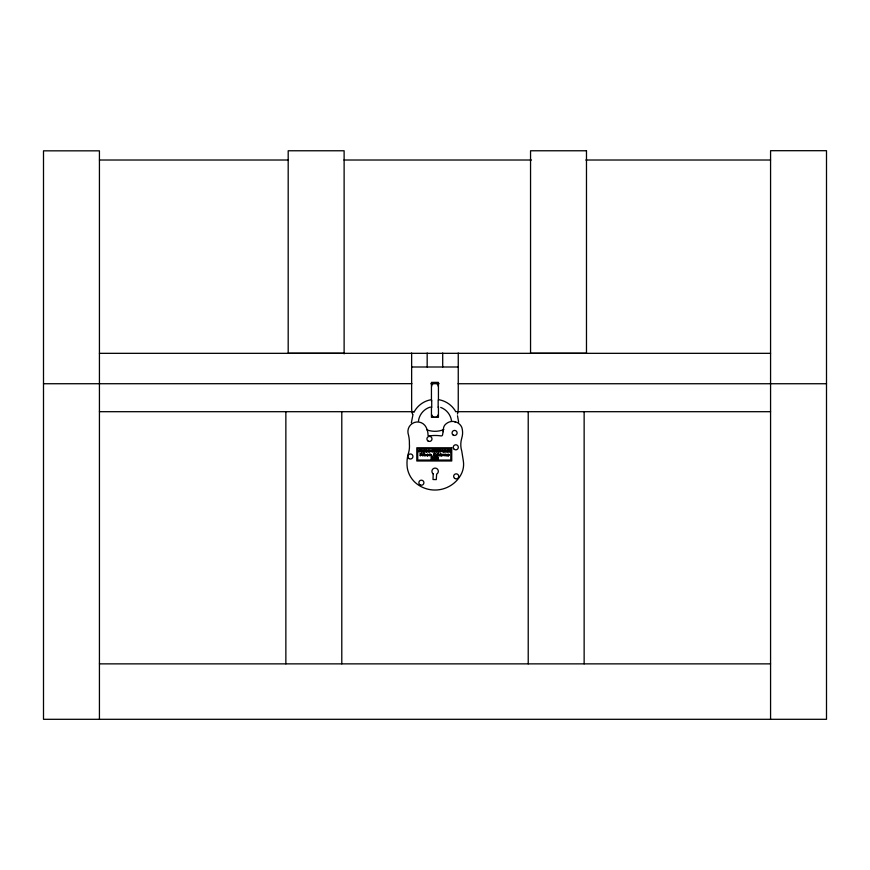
<?xml version="1.0" encoding="UTF-8"?>
<svg xmlns="http://www.w3.org/2000/svg" width="870" height="870" viewBox="0 0 870 870"><rect width="100%" height="100%" fill="white"/><g stroke="black" fill="none" stroke-linecap="round" stroke-linejoin="round"><path stroke-width="1.3" d="M411.358 422.766L413.011 414.381M418.437 421.341C419.057 414.772 423.951 408.889 430.302 407.095M413.892 412.423C417.1 405.996 423.353 401.244 430.4 399.863M422.776 454.151C419.764 456.358 425.778 455.913 422.776 454.281C420.906 455.717 424.538 456.489 422.896 454.303M420.558 454.803C421.667 455.358 421.515 454.02 420.558 454.673M99.43 160.015L288.274 160.015M343.976 160.015L531.461 160.015M585.804 160.015L770.57 160.015M344.118 353.263L288.188 353.263L288.188 150.771L344.118 150.771L344.118 353.872M99.43 353.329L770.57 353.329M411.64 366.999L458.251 366.999M43.5 383.735L411.901 383.67M430.889 383.735L439.078 383.67M458.066 383.735L826.5 383.735M99.43 411.695L413.228 411.695M456.706 411.695L770.57 411.695M99.43 663.864L770.57 663.864M438.948 399.743C446.027 400.929 452.422 405.496 455.815 411.825M440.698 407.421C446.43 409.455 450.758 414.838 451.519 420.873M457.5 415.773L458.642 422.157M455.064 421.732L455.097 422.309M770.57 719.305L770.57 150.695L826.5 150.695L826.5 719.305L43.5 719.305L43.5 150.836L99.43 150.836L99.43 719.305M584.14 411.695L584.14 663.864M528.221 411.695L528.221 663.864M458.251 353.013L458.251 408.008A23.305 23.305 0 0 1 457.457 414.044M442.71 353.013L442.71 366.999M438.436 399.852L438.436 382.376L431.444 382.376L431.444 401.2M438.436 406.573L438.436 417.328L431.444 417.328L431.444 406.573M438.165 400.135L438.165 407.562M431.716 400.135L431.716 407.562M427.17 353.013L427.17 366.999M411.64 353.013L411.64 408.008A23.305 23.305 0 0 0 412.434 414.044M341.79 411.695L341.79 663.864M285.86 411.695L285.86 663.864M431.716 386.149A3.219 3.219 0 0 1 434.946 382.93M435.772 383.039A3.219 3.219 0 0 1 438.165 386.149M438.056 414.946A3.219 3.219 0 0 1 431.824 414.946M443.863 429.541A23.305 23.305 0 0 1 426.974 429.91M437.36 454.803C436.414 457.75 436.468 454.01 436.435 454.205A1.098 1.098 0 0 1 436.925 454.162L437.36 454.803M444.766 454.629C444.363 458.599 445.864 451.704 445.799 455.847C447.843 456.087 444.57 452.759 444.766 454.629M449.018 454.803C448.083 457.718 448.104 454.053 448.083 454.205A1.098 1.098 0 0 1 448.583 454.162L449.018 454.803M431.281 454.934C431.128 458.175 431.139 453.368 430.193 454.76C429.889 457.75 430.302 454.531 429.193 454.423C428.105 458.512 428.921 451.595 431.281 454.934M437.066 455.097L436.403 455.749L437.066 455.097M448.713 455.097L448.061 455.749L448.713 455.097M420.253 455.412C420.471 457.457 420.591 452.704 421.645 453.498L420.014 453.498L420.253 455.412M433.195 473.856L433.021 479.511L436.283 479.609L436.642 474.117A3.197 3.197 0 0 0 437.686 469.398A3.197 3.197 0 0 0 432.858 469.039A3.197 3.197 0 0 0 433.195 473.856M429.976 450.268C429.997 455.195 430.585 446.875 429.182 451.737C427.779 446.875 428.334 455.184 428.355 450.268L429.062 452.096L429.965 450.268M424.136 455.434C425.017 457.848 423.755 449.746 424.136 455.434M438.012 455.434C438.893 457.848 437.632 449.746 438.012 455.434M439.002 455.434C439.557 457.761 438.904 451.878 439.002 455.434M440.013 455.434L440.524 455.967L440.307 454.357C441.71 453.118 439.48 453.042 440.013 455.434M443.243 455.434C444.418 456.783 443.841 451.824 443.243 455.434M446.897 455.434C447.452 457.761 446.799 451.878 446.897 455.434M431.879 459.077L431.259 459.469L431.052 457.435L431.748 456.913L431.879 459.077M422.113 451.062C420.612 453.933 420.601 448.202 422.113 451.062M427.442 451.062C425.865 453.944 425.985 448.202 427.442 451.062M447.898 451.062C446.408 453.933 446.386 448.202 447.898 451.062M420.493 450.823C421.754 454.858 423.266 447.832 420.493 450.823M425.811 450.823C427.083 454.858 428.595 447.832 425.811 450.823M446.277 450.823C447.539 454.858 449.05 447.832 446.277 450.823M437.958 458.294C436.783 461.937 436.881 454.314 437.958 458.294M443.254 450.627C442.264 452.019 442.504 449.29 443.254 450.627M441.514 450.649C440.644 452.085 440.666 449.268 441.514 450.649M441.764 450.638L440.459 452.096L440.459 450.04L441.764 450.638M433.945 454.401C433.119 456.565 437.034 455.119 435.033 455.989A1.283 1.283 0 0 1 434.445 455.978A1.142 1.142 0 0 1 433.673 455.282L433.608 455.108A1.555 1.555 0 0 1 433.706 454.129A1.185 1.185 0 0 1 434.119 453.64L434.793 453.444A1.283 1.283 0 0 1 435.304 453.585C436.686 454.901 434.467 452.683 433.945 454.401M425.484 451.552C424.31 453.118 424.821 451.095 424.734 450.018A1.392 1.392 0 0 1 425.43 450.116L424.462 450.529L425.484 451.552M432.075 456.032L432.009 456.598L432.075 456.032M432.673 451.552C431.542 453.063 431.922 451.138 431.911 450.018A1.392 1.392 0 0 1 432.618 450.116L431.64 450.529L432.673 451.552M445.951 451.552C444.864 453.085 445.222 451.106 445.19 450.018A1.392 1.392 0 0 1 445.897 450.116L444.918 450.529L445.951 451.552M434.119 458.881C430.954 460.85 433.934 454.042 434.119 458.881M436.131 458.881C432.923 460.817 435.968 454.064 436.131 458.881M427.942 455.14C426.768 457.631 426.92 452.356 427.942 455.14M442.373 455.14C441.155 457.609 441.373 452.367 442.373 455.14M426.561 454.869C427.638 458.392 429.193 452.291 426.561 454.869M440.992 454.869C442.069 458.392 443.613 452.291 440.992 454.869M424.962 454.542C425.571 458.262 426.604 453.129 424.962 454.542M443.504 450.616C443.678 452.443 441.71 452.422 442.199 450.04L443.504 450.616M432.825 458.751C433.39 460.698 434.25 457.326 432.825 458.751M434.837 458.751C435.391 460.698 436.262 457.326 434.837 458.751M433.728 457.511L432.89 457.479L433.728 457.511M435.739 457.511L434.891 457.479L435.739 457.511M443.124 431.705L442.547 434.869A1.283 1.283 0 0 1 441.199 435.913A40.64 40.64 0 0 0 429.291 435.913A1.327 1.327 0 0 1 428.04 435.402A18.042 18.042 0 0 0 426.115 427.257A9.624 9.624 0 0 0 408.041 433.249A34.767 34.767 0 0 1 409.389 444.168A24.197 24.197 0 0 1 408.019 454.553A36.246 36.246 0 0 0 407.312 468.027A25.415 25.415 0 0 0 417.1 484.079A29.721 29.721 0 0 0 460.785 475.02A21.619 21.619 0 0 0 463.231 460.273L461.785 451.236A22.163 22.163 0 0 1 461.785 438.088A18.139 18.139 0 0 0 461.785 427.322A10.059 10.059 0 0 0 456.271 422.102L454.782 421.645A10.059 10.059 0 0 0 446.038 423.875A6.753 6.753 0 0 0 443.439 428.758A22.674 22.674 0 0 0 443.124 431.705M436.609 457.609L436.533 457.914A2.295 2.295 0 0 0 436.555 458.729L437.566 459.512L438.306 458.533A2.229 2.229 0 0 0 438.241 457.587L437.436 456.913L436.609 457.609M435.315 450.29L434.978 451.225L435.652 451.225L435.315 450.29M434.902 451.443L434.402 452.096L435.413 450.029L436.229 452.096L434.902 451.443M586.478 150.771L530.548 150.771L530.548 353.263L586.478 353.263L586.478 150.771M451.737 447.778L416.806 447.778L416.806 460.98L451.737 460.98L451.737 447.778M450.801 448.702L417.73 448.702L417.73 460.056L450.801 460.056L450.801 448.702M420.243 450.04L419.09 450.04L419.09 452.096L420.188 451.215L419.329 450.247L420.243 450.04M423.07 450.04L422.831 452.096L423.973 452.096L423.07 451.878L423.07 450.04M434.38 450.04L432.836 450.04L433.488 450.247L433.488 452.096L434.38 450.04M437.795 450.04L436.251 450.04L436.903 450.247L436.903 452.096L437.795 450.04M439.252 450.04L438.11 450.04L438.11 452.096L439.252 452.096L438.349 451.878L438.349 451.128L439.198 451.128L438.349 450.247L439.252 450.04M444.222 450.04L443.983 452.096L444.222 450.04M448.887 450.04L448.615 452.096L448.811 450.366C449.855 454.542 451.323 450.16 448.887 450.04M427.942 440.938A2.534 2.534 0 0 0 431.977 439.209A2.534 2.534 0 0 0 428.453 436.577A2.534 2.534 0 0 0 427.942 440.938M419.873 484.731A2.534 2.534 0 0 0 423.897 483.002A2.534 2.534 0 0 0 420.384 480.381A2.534 2.534 0 0 0 419.873 484.731M453.074 434.967A2.534 2.534 0 0 0 457.098 433.238A2.534 2.534 0 0 0 453.585 430.617A2.534 2.534 0 0 0 453.074 434.967M454.27 449.344A2.534 2.534 0 0 0 458.305 447.604A2.534 2.534 0 0 0 454.792 444.983A2.534 2.534 0 0 0 454.27 449.344M408.9 458.523A2.534 2.534 0 0 0 412.924 456.783A2.534 2.534 0 0 0 409.411 454.162A2.534 2.534 0 0 0 408.9 458.523M454.673 478.391A2.534 2.534 0 0 0 458.697 476.662A2.534 2.534 0 0 0 455.184 474.03A2.534 2.534 0 0 0 454.673 478.391"/></g></svg>
